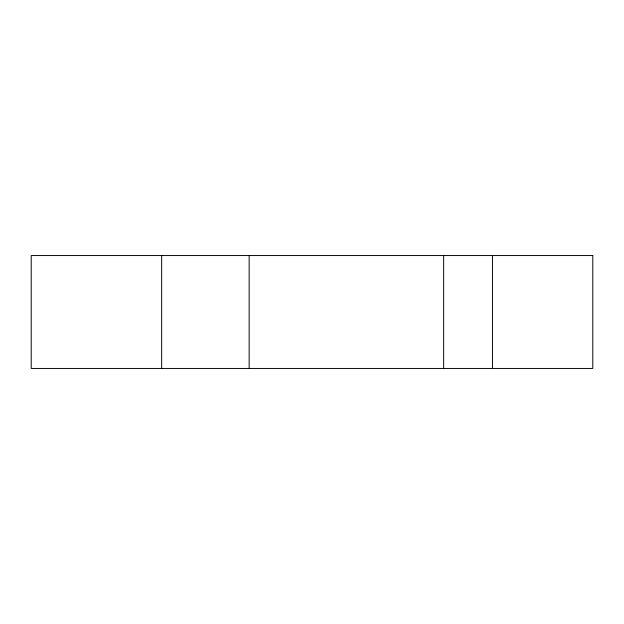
<?xml version="1.0" encoding="UTF-8"?>
<svg xmlns="http://www.w3.org/2000/svg" width="624" height="624" viewBox="0 0 624 624"><rect width="100%" height="100%" fill="white"/><g stroke="black" fill="none" stroke-linecap="round" stroke-linejoin="round"><path stroke-width="0.94" d="M492.5 255.551L492.5 368.449M443.656 255.551L443.656 368.449M249.155 255.551L249.155 368.449M161.655 255.551L161.655 368.449M592.8 255.551L31.2 255.551L31.2 368.449L592.8 368.449L592.8 255.551"/></g></svg>
